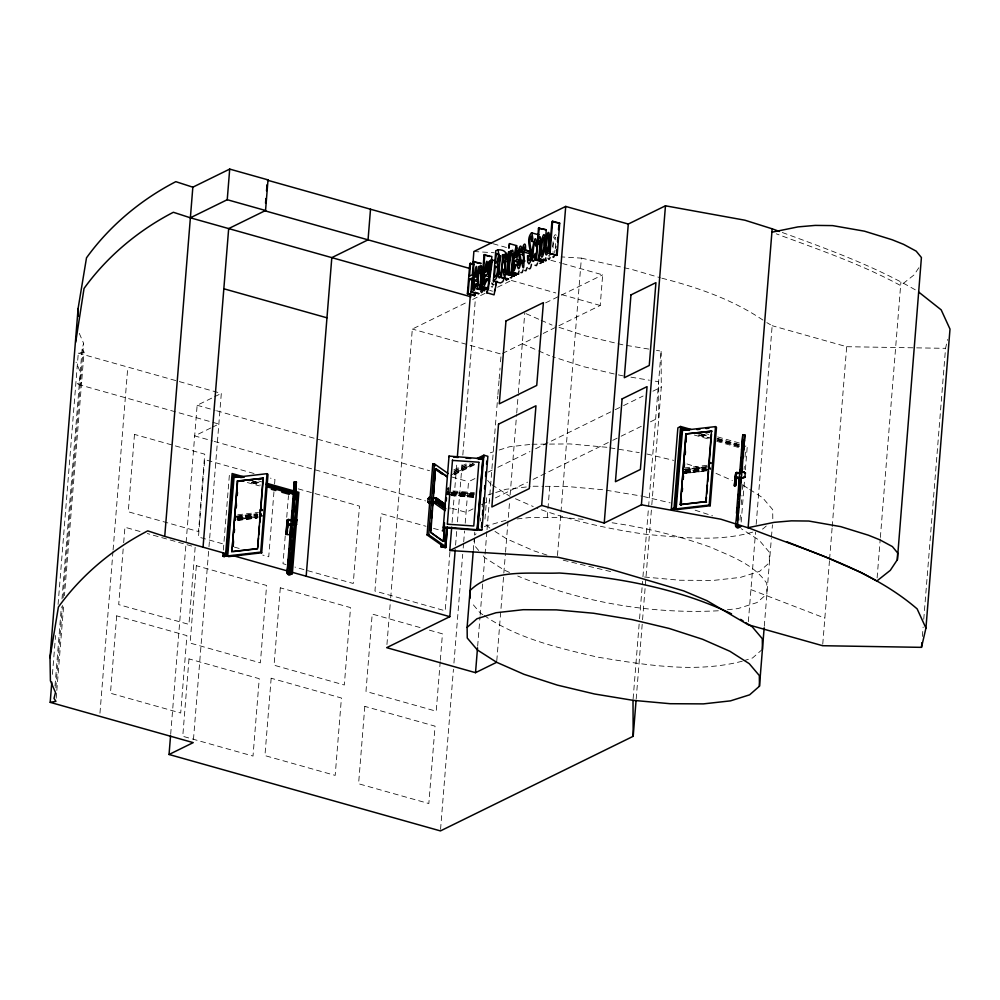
<?xml version="1.0" encoding="UTF-8"?>
<svg xmlns="http://www.w3.org/2000/svg" width="1000" height="1000" viewBox="0 0 1000 1000"><rect width="100%" height="100%" fill="white"/><g stroke="black" fill="none" stroke-linecap="round" stroke-linejoin="round"><path stroke-width="0.75" stroke-dasharray="5 3.75" d="M52.438 674.375L55.575 635.525M58.075 604.438L78.288 353.137L84.038 352.137L64.45 595.675M55 686L61.375 606.737M62 598.962L82.1 349.212L83.6 343.312L78.513 331.587M55.875 687.85L62.5 605.487M63.125 597.712L83.6 343.312M56.2 698.238L56.7 692.025M56.825 690.475L63.825 603.438M99.963 713.188L112.963 551.562M113.088 550L127.8 367.088M123.175 548.9L118.7 604.612L188.95 624.4L195.175 547.013L147.338 533.55M123.675 542.712L124.925 527.238L141.363 531.862M170.675 734.287L197.138 405.275L213.25 397.375M193.463 739.513L208.85 548.362M208.975 546.812L221.312 393.413L78.288 353.137M223.337 550.112L229.387 474.875M273.962 491.775L268.738 556.775L262.75 555.087M274.587 484.038L274.962 479.4L270.475 478.137M285.238 535.85L283 563.713L285.988 564.55M286.737 517.275L288.475 495.613M386.938 644.55L390.562 599.487M390.688 597.925L412.325 329.062L467.225 302.125M442.238 531.525L442.475 528.462M450 508.938L450.025 507.6M440.213 661.688L436.225 711.213L365.975 691.438L372.2 614.05L421.525 627.95M440.337 660.15L442.45 633.837L429 630.05M452.075 522.487L456.962 461.75M449.925 552L445.2 610.8L374.95 591.025L381.175 513.65L426.012 526.275M455.575 545.188L456.7 531.2M457.45 521.875L462.2 462.812M462.825 455.037L475.45 298.075M440.562 829.35L453.438 669.275M453.938 663.062L462.7 554.275M463.2 548.062L463.575 543.4M463.7 541.838L464.575 530.962M465.2 523.2L468.537 481.7L475.525 478.275M473.3 550.5L474.3 538.2M474.775 532.15L474.538 535.112L477.825 532.238M480.412 521.1L480.662 518.025M482.262 506.938L482.512 503.875M484.975 519.062L486.175 504.212M486.287 502.725L486.887 495.3L494.237 492.987M477.65 646.25L480.025 616.725M480.15 615.175L486.9 531.25M487.025 529.7L497.788 396.037M497.912 394.487L499.038 380.5M499.162 378.95L500.037 368.062M500.538 361.85L501.163 354.087L412.325 329.062M496.788 660.763L503.725 574.65M503.837 573.112L505.4 553.688M505.525 552.212L509.65 500.9M510.138 494.8L516.6 414.625M516.712 413.088L518.212 394.588M518.325 393.038L524.763 313.087M552.55 246.663C552.975 244.462 553.312 231.838 556.337 235.25M547.25 517.525L547.837 510.1M547.962 508.612L549.75 486.337M557.463 555.588L581.388 258.137L561.138 256.887M543.175 333.462L600.212 305.462L602.675 274.85L562.7 263.587M633.125 698.787L639.438 620.375M639.562 618.837L642.575 581.325M642.938 576.875L648.462 508.162M648.587 506.625L661.1 351.125L656.488 350.363M636.188 699L642.438 621.3M642.562 619.738L651.688 506.287M651.812 504.738L661.275 387.088L661.1 351.125M739.963 520.125L740.588 512.45M741.2 504.762L741.95 495.538M742.438 489.4L743.062 481.712M744.05 469.425L744.3 466.35M745.037 457.125L745.65 449.45M741.175 522.05L744.513 480.588M745.375 469.837L747.35 445.275L744.625 446.613M748.35 621.663L755.55 532.175M756.175 524.412L772.163 325.712L766.838 322.612M764.287 626.25L771.35 538.462M771.462 536.938L772.45 524.8M822.75 644.175L829.475 560.725M829.6 559.175L832.087 528.15M832.212 526.6L846.688 346.7L772.163 325.712M877.113 577.9L880.238 539.025M880.362 537.463L900.9 282.162M922.375 636.438L923.125 627.1M923.75 619.312L945.55 348.338L947.6 339.462M556.025 248.125L556.225 246.025M555.275 248.588C557.35 226.137 552.188 242.275 553.088 252.35M555.062 250.138L554.562 252.562M493.438 282.075L492.413 284.3L491.7 282.688M493.6 284.387L492.125 287.462L491.163 286.312M550.062 254.762L549.538 256.125M918.787 267.787L914.075 274.9L900.625 285.562C861.125 264.05 818.3 249.438 776.237 233.8M766.25 526L762.975 528.875L760.037 529.8M762.425 649.325L752.588 657.95L743.763 660.738M214.6 396.712L221.312 393.413M210.787 427.987L194.675 435.9L212.675 440.962M212.138 427.325L218.85 424.038L75.825 383.762L81.575 382.75L79.638 379.837L81.137 373.925L76.05 362.2M472.713 299.425L485.125 293.325M497.562 287.225L511.7 280.287M545.638 302.85L602.675 274.85M502.475 353.438L541.775 334.137M453.75 469.963L466.062 463.913M454.363 470.938L469.363 463.575M453.812 471.825L470.175 463.8M453.675 473.1L472.825 463.7M454.425 472.8L473.45 463.462M450.763 475.188L473.95 463.812M454.3 474.075L474.75 464.038M454.113 474.812L475.863 464.15M488.088 472.1L492.275 470.05M497.863 467.3L529.987 451.538M535.575 448.787L613.787 410.4M615.188 409.712L622.175 406.287M623.562 405.6L643.125 396M652.9 391.2L661.275 387.088M473.05 508.888L466.075 512.312L449.575 507.675M481.438 504.775L489.812 500.662M495.4 497.912L527.525 482.15M533.112 479.412L611.325 441.012M612.725 440.337L619.712 436.9M621.1 436.213L642.05 425.938M650.438 421.825L658.812 417.713L658.637 381.737L650.938 380.462M490.3 452.812L493.25 451.875M499.137 450.025L509.438 446.775L530.525 444.412M495.712 492.525L506.012 489.275L530.112 486.575M484.375 526.487L506.512 520.125M752.675 532.125C718.25 542.087 681.513 537.487 646.35 534.375C609.263 529.188 572.587 521.025 537.312 508.35M742.288 661.2C694.975 673.512 644.938 664.85 597.5 657.113C558.387 647.975 517.762 638.575 484.162 615.525M257.838 515.15L237.288 519.538L257.4 517.2M706.312 468.088L685.263 472.125L685.462 469.675L685.763 472.475L708.975 469.787M237.725 514.788L258.488 512.388M236.25 516.188L257.013 513.787M238.1 516.287L257.312 514.05M236.812 516.587L257.95 514.275M236.863 516.75L257.55 514.35M237.488 517.087L257.6 514.75M236.825 517.212L257.512 514.812M236.788 517.675L257.475 515.275M238.225 517.962L257.438 515.725M238.188 518.413L257.4 516.188M237.413 518.713L258.175 516.312M238.15 518.875L257.362 516.65M236.788 519.188L256.9 516.85M237.625 519.2L257.738 516.975M684.712 467.9L706.963 465.325M237.413 519.938L258.188 517.537M237.787 520.2L256.988 517.975M237.975 520.337L257.25 518.025M684.725 469.125L706.975 466.55M706.312 467.137L684.788 469.625L706.438 467.225M685.3 470.15L706.075 467.688M685.263 470.613L705.95 468.212M685.225 471.075L705.913 468.675M685.2 471.525L705.875 469.125M684.4 471.825L706.65 469.25M685.163 471.987L705.837 469.588M684.562 472.325L709.163 469.475L684.688 472.413M685.088 472.912L705.763 470.513M684.412 473.05L706.663 470.475M706.95 470.75L684.788 473.312L685.1 469.387L685.037 473.4L705.688 471.05M532.025 444.25L569.8 443.925L606.925 447.3M517.062 518.95L530.612 517.425L563.875 517.612L583.987 519.438M718.337 610.775C650.238 614.3 580.763 602.05 517.737 576.025M727.375 609.763L737.925 608.587L757.05 602.55L766.888 593.938L766.762 583.3C753.65 563.95 730.475 556.087 710.037 547.013C677.675 535.575 644.237 527.263 610.237 522.513M533.125 486.238L543.713 486.3M545.225 486.312L566.375 486.425L603.513 489.8L641.975 496.138M846.688 346.7L945.55 348.338M473.875 251.513L494.125 252.763M452.975 490.925L474.325 492.638M452.9 491.9L474.25 493.6M452.987 492.15L474.237 493.963M450.163 492.15L474.225 494.113M474.188 494.538L450.838 492.65L473.137 496.388M451.375 493.125L474.162 494.95M451.337 493.55L474.125 495.363M451.312 493.963L474.087 495.775M451.163 494.35L474.062 496.2M449.963 494.588L473.85 496.5M449.963 494.675L474.025 496.613M451.087 495.325L477.025 497.262M451.175 495.575L477 497.688M644.488 577.013L680.062 580.25L713.312 580.425L740.425 577.4L759.562 571.362L769.388 562.737L769.262 552.112L759.188 540.212L741.137 528.65M648.787 349.087L622.625 344.775L585.438 335.9L554.963 326.025M623.237 375.9L615.7 374.325M630.938 377.163L649.4 380.213M610 447.812L639.237 452.625M610.625 571.55L561.462 559.775M581.388 258.137L631.938 269.475L660.375 277.762M614.212 373.975L582.975 366.512L552.5 356.65M646.888 454L673.662 460.387M643.462 496.5L670.25 502.887M493.212 243.775L508.175 247.987M550.85 260.25L561.213 263.175M511.375 280.45L555.788 292.95M561.712 294.625L600.212 305.462M491.425 283.9L494.25 284.688M489.7 290.4L492.525 291.188M705.812 433.575L708.787 434.412M717.688 436.925L739.938 443.188M701.188 433.787L708.637 435.875M717.588 438.4L739.938 444.688M700.638 434.05L708.1 436.15M717.038 438.663L739.4 444.963M701.612 434.5L709.025 436.587M717.925 439.1L740.175 445.363M699.013 434.85L709.438 437.788M716.888 439.888L740.738 446.6M698.962 435.075L709.45 438.038M716.938 440.138L739.412 446.475M698.462 435.125L708.9 438.062M717.837 440.575L740.2 446.875M694.325 435.037L709.312 439.263M716.8 441.362L739.275 447.688M197.138 405.275L215.138 410.35M216.637 410.763L429.55 470.725M452.038 477.05L468.537 481.7M214.175 441.388L425.588 500.913M254.037 473.5L204.7 459.613L198.475 536.987L225.387 544.562M298.2 488.85L359.487 506.112L353.25 583.488L294.962 567.075M433.488 528.375L442.463 530.9M258.825 481.062L261.788 481.9M254.2 481.262L260.163 482.938M252.162 481.112L259.613 483.212M253.125 481.562L260.55 483.65M252.025 482.325L259.475 484.425M251.988 482.562L259.475 484.675M251.475 482.6L260.413 485.112M247.35 482.525L259.337 485.9M234.35 547.087L240.338 548.775M661.862 278.2C698.413 287.587 734.287 300.075 765.512 321.838M686.95 463.938L705.812 470.037M695.138 510.188L712.55 515.825M546.95 555.075L533.888 550.837L506.6 538.837L494.988 531.413M782.3 232.512C828.438 249.387 874.938 266.3 917.513 291.125M750.925 589.612L824.85 618.112M526.125 313.688L539.775 319.688M541.138 320.288L552.05 325.087M522.3 343.7L537.312 350.3M538.675 350.9L549.587 355.7M715.975 473.338L732.35 480.538M515.475 498.75L533.212 506.55M509.55 572.425L504.087 570.025L484.75 557.65L482.725 555.275M743.263 485.337L748.425 488.638M749.712 489.462L762.613 497.713L772.688 509.613L772.812 520.25M491.962 484.787L510.025 496.35M489.837 528.112L485.238 524.087M482.863 614.7L480.288 613.05L471.213 602.337M487.65 480.4L490.675 483.963M478.7 550.513L474.663 545.75L474.575 538.15M82.1 349.212L84.038 352.137M549.025 256.388L548.688 255.463M116.675 615.85L110.45 693.225L180.7 713.012L186.925 635.638L116.675 615.85M134.488 434.4L128.262 511.775L198.512 531.562L204.737 454.188L134.488 434.4M188.988 658.9L182.763 736.275L253.012 756.062L259.25 678.688L188.988 658.9M196.337 565.688L190.113 643.062L260.375 662.85L266.6 585.462L196.337 565.688M271.163 678.238L264.938 755.612L335.188 775.4L341.425 698.012L271.163 678.238M280.3 587.825L274.062 665.212L344.325 684.987L350.55 607.612L280.3 587.825M364.812 706.375L358.587 783.763L428.837 803.538L435.062 726.162L364.812 706.375"/><path stroke-width="1.5" d="M295.038 525.075L295.038 524.812M444.938 504.288L435.812 497.912C432.3 496.275 431.312 502.188 433.875 503.263L436.4 502.537L433.875 503.263M435.812 497.912L435.275 501.863L436.362 502.975M495.662 285.087L495.7 282.013M492.5 261.988L489.675 261.188L489.363 277.55L491.688 260.2L495.275 260.625M522.188 260.2C523.5 269.2 524.425 255.338 522.288 252.613C521.65 246.7 526.263 238.188 525.462 249.975L524.75 250.325C522.725 233.675 525.837 286.425 521.475 260.55L525.013 261M506.163 259.45L506.875 259.1C507.675 247.312 503.05 255.825 503.688 261.737C505.838 264.462 504.913 278.325 503.587 269.325L502.875 269.675C507.25 295.55 504.137 242.8 506.163 259.45L508.988 260.25M518.975 253.8L520.112 248.888L520.688 252.325L521.4 251.975C522.2 240.188 517.575 248.7 518.212 254.613C520.35 257.337 519.425 271.188 518.112 262.2L517.4 262.55C517.7 279.062 523.575 257.638 518.975 253.8L523.212 254.988M531.562 256.7L530.188 254.587L530.325 251.225M876.688 581.138L890.3 570.337L897.375 559.675L897.65 552.975L892.4 546.587L879.825 539.812L868.4 535.212L840.675 526.625L808.787 521.038L791.425 520.85L774.175 522.337L748.138 527.663L772.175 228.812L744.875 220.2L665.462 205.8L628.288 224.05L565.712 206.425L473.875 251.513L472.875 263.962M531.15 256.2L527.587 255.775L527.663 262.05L528.975 263.925C536.075 255.35 526.725 244.788 531.175 236.088L531.938 241.388L534.763 242.188M476.238 283.875C469.012 312.425 477.812 237.938 477.088 279.237L474.263 280.625L474.45 287.175L475.262 287.062L476.238 283.875L479.062 284.662M486.688 278.738C479.462 307.288 488.263 232.8 487.537 274.113L484.712 275.5L484.9 282.038L485.712 281.938L486.688 278.738L489.513 279.538M514.188 261.025L514.575 267.85L516.163 264.275C508.938 292.825 517.737 218.337 517.013 259.637L514.188 261.025L520.938 262.987M528.325 255.4L528.362 259.562L529.237 260.65C533.763 251.962 524.375 241.5 531.438 232.825L539.025 234.85M288.125 519.538L291.25 519.788L291.2 520.5L288.075 520.25C289.163 515.85 285.025 528.55 290.863 524.688L290.1 534.738L286.975 534.487L287.8 523.612L287.725 527.987M292.975 524.325C296.375 528.587 299.062 517.137 293.425 518.925M293.387 519.45L293.45 518.587M736.6 472.5L739.737 472.725L739.675 473.45L736.55 473.2C737.537 468.988 733.637 481.6 739.338 477.638L738.688 486.275M739.737 472.725L736.575 472.788M741.462 477.287C744.762 481.538 747.625 470.087 741.9 471.875M500.737 277.375L508.475 279.037L500.737 277.375L500.9 275.163C496.012 287.8 500.438 252.675 499.938 256.15L500.65 255.8C496.9 281.35 502.175 279.825 502.512 254.887L506.05 255.338M285.738 534.362L287.288 520.15L286.188 534.425M287.525 530.662L287.038 533.787M266.238 483.15L298.875 492.337L292.325 573.713L289.6 575.05L288.275 574.675L291 573.337L297.425 493.438L290.45 573.6L287.025 573.062L288.725 557.762M295.012 492.962L295.212 497.287L296.388 481.938L294.3 481.775L293.65 497.163M288.512 560.612L287.975 567.75L288.463 561.613M293.975 492.875L293.888 487.125M289.55 560.7L290.287 557.888L289.113 573.225L287.475 574.025L288.812 574.4M443.275 527.6L449.025 456.087L482.962 458.8L477.212 530.312L443.275 527.6L443.325 526.962L480.412 529.987M448.975 456.725L449.025 456.087M447.9 493.638L447.85 494.338L448.35 487.912L448.25 489.137M447.337 524.2L473.762 525.988L478.875 462.525M452.475 460.412L478.9 462.2M734.275 485.712L735.763 473.088L734.788 485.887M734.388 485.85L735.763 473.088M735.562 486.025L736.275 476.55M735.875 485.288L736.538 476.562M736.988 513.55L737.45 507.625M741.612 450.062L742.788 434.712L744.875 434.888L743.7 450.225M742.125 450.1L742.45 445.825M737.487 520.775L738.037 513.638M743.5 445.9L744.45 440.238M739.338 477.638L735.487 476.625M51.812 682.15L50.188 702.35L55.95 701.35L54 698.425L55.5 692.513L50.412 680.788L50 657.725L78.1 308.512L86.5 257.838C109.488 225.912 140.925 199.662 175.825 181.663L192.838 187.188L229.7 169.088L268.012 179.875L265.55 210.5L228.675 228.588L203.05 547.188M225.463 553.5L164.737 536.4L192.838 187.188M636.062 700.562L633.188 736.3L440.438 830.913L169.05 754.488L170.55 735.837M75.688 342.2L84.038 288.45C107.025 256.525 138.463 230.287 173.363 212.275L190.362 217.8L227.237 199.713L229.7 169.088M240.787 477.488L233.337 475.387L226.9 555.288L224.175 556.625L222.85 556.25L223.088 553.175M224.175 556.625L224.425 553.55M222.85 556.25L225.575 554.913L232.113 473.537L243.988 476.875M226.975 547.875L226.363 555.55L228.688 556.638L261.7 552.8L268.012 474.375L267.013 473.675L234 477.5L227.7 555.938L224.725 556.362M227.475 541.725L228.088 534.038M228.463 529.438L229.075 521.75M229.45 517.137L229.95 511M230.438 504.85L231.062 497.163M231.55 491.025L232.05 484.875M232.537 478.725L233.337 475.387M263.288 478.2L237.613 481.175L231.925 551.763L237.362 481L263.288 478.2L260.812 508.888M232.925 545.975L233.412 539.837M234.025 532.163L234.275 529.087M235.012 519.888L235.263 516.812M236 507.612L236.375 503M237 495.337L237.237 492.262M233.175 546.15L233.538 541.55M234.275 532.337L234.525 529.263M235.263 520.062L235.512 516.987M236.25 507.788L236.5 504.712M237.237 495.513L237.488 492.438M265.538 203.15L265.912 198.55M266.525 190.9L267.013 184.775M233.438 551.587L257.6 548.787L263.038 478.013M257.725 547.25L258.463 538.038M258.712 534.975L259.45 525.763M259.7 522.7L260.45 513.488M261.7 552.8L260.712 552.1L267.013 473.675M287.288 520.15L286.975 524.062L286.863 520.112M286.975 534.487L287.188 531.875M288.05 523.775L288.012 520.913M287.025 573.062L294.3 481.775M288.975 554.688L289.462 548.55M289.95 543.2L290.45 536.275M290.95 530.138L291.438 524M291.938 517.863L292.55 510.188M293.038 504.837L293.538 497.912M294.037 491.775L294.4 487.163M289.513 561.7L290.125 554.025M290.5 549.425L291.112 541.75M291.488 537.15L292.1 529.475M292.475 524.862L292.975 517.938M293.463 512.587L294.088 504.125M294.45 500.312L295.075 491.85M289.113 573.225L296.388 481.938M306.175 576.225L331.812 257.625L368.05 239.838L370.513 209.225M447.312 527L445.7 547.025L443.288 546.35L427.075 534.938L432.775 464.062L434.425 463.875L448.15 473.525M446.425 527.663L444.938 546.15L428.725 534.738L434.425 463.875M430.525 530.962L431.15 523.175M431.525 518.513L432.15 510.737M432.525 506.062L432.775 502.95M433.525 493.625L434.15 485.838M434.525 481.175L435.15 473.4M444.55 527.337L443.425 541.337L430.812 532.463L435.525 468.725L446.875 476.712M435.675 501.613L436.075 499.15L435.675 501.613L445.838 508.675M436.712 498.55L441.637 502.475M447.362 527.65L445.763 547.612L441 546.85L441.25 543.775M443.425 541.337L444.513 522.725M446.262 500.938L446.512 497.825M445.45 541.237L445.825 536.638M445.513 541.85L445.887 537.25M447.362 523.875L452.512 459.925M475.45 292.262L474.462 295.738L467.388 293.75L469.825 263.463L473.4 263.9M467.388 293.75L468.137 293.387L469.263 279.387L472.088 278L470.962 292L478.775 293.625L470.962 292M470.575 263.1L469.525 276.125L472.35 274.738L473.4 261.712L481.213 263.337L480.462 263.7M918.7 292.062L941.188 309.875L950 329.1L925.938 628.1L921.5 647.35L822.638 645.713L748.1 624.725L706.912 600.675L683.8 590.938L607.875 568.475L557.337 557.137L449.812 550.513L451.7 527.15M457.337 457.075L470.487 293.562M471.7 291.625L474.137 261.35M474.462 295.738L474.7 292.712M764.163 627.788L759.463 686.2L749.625 694.825L730.5 700.863L703.388 703.888L670.125 703.713L633 700.325L594.538 693.988L557.337 685.113L523.962 674.3L496.662 662.3L475.525 672.675L386.688 647.663L449.825 616.675L455.2 549.85M477.088 288.988L478.9 266.488L479.575 266.15L479.375 268.962C484.212 254.638 480.075 290.562 480.375 287.375L479.663 287.725C483.35 260.6 477.975 265.375 477.8 288.637L477.088 288.988L484.862 290.625L477.8 288.637M488.575 288.812L481.512 286.825L484.075 254.875L491.85 256.512L491.362 262.6M481.512 286.825L482.225 286.475L484.787 254.525M492.45 259.825L488.263 289.2L486.863 292.863L488.6 283.1L488.9 261.575L489.675 261.188M490.65 262.95L490.9 259.9M503.925 279.037L502.788 281.688L500.412 283L493.338 281.012L495.775 250.725C498.6 248.837 504.8 249.9 505.887 253.175M495.225 266.488L494.35 277.375C497.575 276.15 499.212 265.225 495.225 266.488L498.05 267.275M496.25 253.625L495.475 263.275C498.425 262.337 500.025 252.288 496.25 253.625L499.087 254.425M496.662 662.3L477.325 649.925L467.25 638.013L467.113 627.388L473.175 552.05M477.013 458.537L483.85 455.188L487.875 456.312L481.95 529.85L481.213 530.212L477.2 529.075L483 456.875L483.812 457.1L479.712 459.113M483.85 455.188L478 529.3L477.262 529.663M501.413 277.05L503.225 254.537M481.463 527.137L481.838 522.525M482.45 514.85L482.825 510.238M483.438 502.562L483.812 497.95M484.55 488.738L484.8 485.662M485.538 476.45L485.913 471.838M486.525 464.15L486.775 461.087M506.625 274.488L508.438 251.988L509.15 251.637L507.337 274.137L506.625 274.488L514.4 276.125L507.337 274.137M475.525 672.675L477.525 647.812M508.475 273.575L510.288 251.075L510.962 250.738L510.763 253.562C515.6 239.225 511.463 275.15 511.763 271.975L511.05 272.325C514.738 245.2 509.363 249.963 509.2 273.225L508.475 273.575L516.263 275.212L509.2 273.225M511.05 272.325L518.112 274.312L519.062 270.988M543.938 258.837L542.987 262.1L535.925 260.113L538.5 228.162L546.275 229.8L545.788 235.888M535.925 260.113L536.638 259.762C536.812 236.5 542.188 231.725 538.488 258.85L546.275 260.487L538.488 258.85M539.212 227.812L538.225 239.975C543.05 225.938 538.888 261.762 539.2 258.5M545.562 260.837L545.8 257.863M549.338 253.525L551.912 221.575L552.625 221.225L559.688 223.212L557.112 255.162L549.338 253.525L557.112 255.162M550.05 253.175L552.625 221.225M556.4 255.512L556.888 249.425M557.5 241.825L557.875 237.262M558.488 229.65L558.85 225.087M449.812 550.513L541.663 505.438L565.712 206.425M541.663 505.438L604.225 523.05L628.288 224.05M604.225 523.05L641.413 504.8L665.462 205.8M689.262 430.425L681.812 428.325L675.387 508.225L672.663 509.562L671.325 509.188L677.875 427.812L680.6 426.475L690.975 429.4M671.325 509.188L674.05 507.85L680.6 426.475M675.45 500.812L676.075 493.125M676.45 488.525L677.062 480.838M677.562 474.688L678.05 468.55M678.55 462.4L679.038 456.25M679.538 450.1L680.025 443.963M680.525 437.812L681.025 431.662M673.2 509.3L676.175 508.875L682.487 430.438L715.5 426.613L716.488 427.312L710.188 505.75L677.175 509.575L674.837 508.5M686.087 434.113L680.4 504.7L685.837 433.938L711.762 431.138L685.837 433.938M680.9 505.05L681.4 498.913M682.013 491.238L682.262 488.175M683 478.963L683.375 474.363M683.988 466.688L684.362 462.088M684.975 454.412L685.35 449.812M685.962 442.137L686.338 437.525M681.15 505.225L681.525 500.625M682.262 491.413L682.513 488.35M683.25 479.137L683.5 476.075M684.237 466.863L684.488 463.787M685.225 454.588L685.475 451.512M706.575 502.075L705.837 501.55L711.513 430.962M706.45 497.125L706.087 501.725L681.912 504.525M706.7 494.05L707.438 484.837M707.688 481.775L708.55 471.037M709.05 464.888L711.513 434.2M710.188 505.75L709.188 505.037L715.5 426.613M742.788 434.712L736.475 513.15L738.562 513.312L744.875 434.888M738.062 499.95L738.562 493.812M738.938 489.212L739.55 481.538M740.163 473.862L740.537 469.263M741.025 463.125L741.525 456.987M742.013 450.85L742.513 444.712M738.487 507.713L738.988 501.575M739.475 495.438L740.1 487.762M740.475 483.162L740.962 477.025M741.462 470.887L742.075 463.212M742.45 458.6L743.062 450.938M743.55 444.8L743.925 440.188M897.375 559.675L921.413 257.525L916.175 251.137L903.6 244.363L892.163 239.762L864.45 231.175L832.562 225.6L815.2 225.4L797.95 226.9L771.9 232.213M921.5 647.35L921.875 642.675M261.825 515.55C262.95 517.725 258.2 513.387 260.738 509.862C262.663 510.213 262.6 509.637 262.113 510.637M710.3 468.488C711.363 471.163 706.162 464.975 709.75 462.4M529.438 253.062L529.562 251.725M516.675 248.487L516.688 245.675L509.462 243.612L508.938 247.95L509.462 243.612M496.8 281.175L494.062 294.85L486.625 292.725M295.5 519.275L295.538 519.012M50 657.725L58.4 607.05C81.388 575.125 112.825 548.875 147.738 530.875L164.737 536.4M743.988 472L744.125 472.075M531.462 264.375C531.175 265.562 530.625 270.15 528.837 268.525M495.025 289.3L494.462 291.225M527.163 267.575L525.925 270.763L524.775 270.525M523.075 269.925L522.112 272.488L520.887 272.625M516.163 246.4L516.525 245.6M541.825 260.9L540.925 263.263L539.8 263.325M537.638 263L536.462 265.562L535.05 265.25M512.362 275.775L511.413 277.887L510.25 277.65M507.638 278.425L506.525 280.387L505.8 279.625M550.125 257.6L549.012 259.538L548.062 258.288M554.625 255.387L553.513 257.325L552.812 256.913M482.675 291.062L481.675 292.6L480.712 291.438M430.475 502.362L430.525 503.175M467.113 627.388L476.95 618.763L496.075 612.725L523.2 609.7L556.45 609.875L593.575 613.25L632.05 619.6L669.237 628.475L702.613 639.288L729.912 651.287L749.25 663.662L759.338 675.575L759.463 686.2M710.45 462.788L711.162 462.8L710.825 463.562M268.012 179.875L267.387 180.188L491.712 243.35M546.275 229.8L538.5 228.162M559.688 223.212L553.325 221.975M531.938 241.388L532.812 238.637L531.962 232.862M493.338 281.012C499.3 278.2 497.9 269.05 497.463 263.688L498.925 255.138L498.038 249.737M478.913 458.888L483 456.875M441 546.85L445.763 547.612M477.2 529.075L481.95 529.85M442.537 546.712L444.938 546.15M444.95 547.388L445.7 547.025M169.05 754.488L193.212 742.625L50.188 702.35M429.363 497.663C427.188 498.638 427.188 504.613 430.613 502.788M241 477.5L244 477.163M241.125 481.175L244.15 480.825M250.188 480.125L253.212 479.775M248.925 480.475L251.95 480.125M257.987 479.425L261.012 479.075M696.988 429.575L699.987 429.225M705.987 428.525L708.988 428.188M697.15 433.237L700.175 432.887M706.213 432.188L709.237 431.838M697.4 433.413L700.425 433.062M706.462 432.362L709.488 432.013M433.075 498.488L435.562 498.2M436.938 498.4L436.337 501.987L436.938 498.4L445.35 504.35M432.788 502.025L435.275 501.737M432.975 502.625L435.462 502.337M231.675 551.587L257.35 548.612M227.7 555.938L260.712 552.1M430.812 532.463L443.013 541.388M680.163 504.525L705.837 501.55M427.075 534.938L428.725 534.738M676.175 508.875L709.188 505.037M735.675 474.175L736.725 474.263M739.325 477.863L736.15 478.1L739.287 478.35M453.6 457.1L458.225 457.475M465.938 458.088L470.575 458.45M478.288 459.075L482.912 459.438M737.2 510.7L735.5 526L738.925 526.538M738.25 510.775L737.588 526.163L735.962 526.975L737.288 527.35M288.1 519.85L291.225 520.1M287.2 521.237L288.25 521.325M287 523.688L290.912 524.025M290.85 524.913L287.675 525.163L290.8 525.413M286.275 533.325L287.325 533.413M288 560.212L290.087 560.375M641.413 504.8L720.812 519.2L748.112 527.825M537.925 243.725L540.75 244.513M525.462 249.975L531.125 251.575M524.75 250.325L531.812 252.312M523.05 251.8L530.112 253.787M527.587 255.775L530.413 256.562M536.638 259.762L543.7 261.75M502.512 254.887L505.337 255.688M521.475 260.55L524.3 261.35M517.013 259.637L519.837 260.438M484.075 254.875L489.725 256.462M504.45 260.925L508.688 262.125M511.763 271.975L518.825 273.962M502.875 269.675L505.7 270.475M473.4 261.712L479.05 263.3M471.238 263.863L474.062 264.662M227.237 199.713L265.55 210.5M264.925 210.8L469.8 268.488M479.087 272.6L481.912 273.4M484.712 275.5L488.95 276.688M486.975 280.363L489.8 281.15M474.263 280.625L478.5 281.825M469.263 279.387L472.088 280.175M482.225 286.475L487.875 288.062M480.375 287.375L487.438 289.363L479.663 287.725M468.137 293.387L475.2 295.375M190.362 217.8L470.962 296.812M223.837 288.775L326.962 317.812M681.263 428.587L687.225 430.275M674.05 507.85L675.387 508.225M266.125 484.613L297.425 493.438M232.787 475.65L237.262 476.912M267.075 485.3L296.875 493.7M266.962 486.775L295.425 494.8M271.325 489.275L275.812 490.538M281.8 492.225L289.3 494.338M232.938 555.6L288.238 571.175M291.225 572.013L449.825 616.675M225.575 554.913L226.9 555.288M291 573.337L292.325 573.713M772.175 228.812L779.412 231.45M748.138 527.663C805.987 550.712 869.05 567.487 917.138 608.888L925.938 628.1M787.175 541.912L825.013 556.75L861.05 572.475L876.862 581M731.513 613.812C677.8 588.35 618.375 577.275 559.412 573.013C530.425 574.225 492.675 568.1 470.087 590.513L470.175 598.112M740.612 619.362L743.2 621.013M745.775 622.663L752.225 626.8L762.3 638.7L762.425 649.325M432.775 464.062L435.262 465.812M435.95 468.675L447.3 476.675M437.225 470.6L442.262 474.15M437 498.925L445.312 504.775M445.275 505.188L436.2 499.525L436.012 501.737L440.5 504.2M436.938 499.75L445.25 505.6M436.9 500.163L445.213 506.012M436.863 500.575L445.175 506.425M436.838 501L445.15 506.85M436.8 501.413L445.112 507.262M445.075 507.675L436.763 501.825L444.963 507.8M436.4 502.537L445.062 508.638M433.913 502.825L445.062 510.662M237.362 481L238.1 481.525M78.1 308.512L78.238 316.2M633 700.325L633.188 736.3M260.338 515.4L261.212 515.062L260.338 515.4M532.238 255.875C531.862 266.812 535.85 259.025 535.7 253.412L535.025 253.738C531.013 270.275 534.288 230.625 535.638 246.062L536.312 245.738C536.25 227.225 531.362 250.738 532.238 255.875M708.812 468.338L709.7 468L708.812 468.338M743.487 477.837L743.487 477.837M541.5 250.05L542.2 254.412L543.913 247.062L543.812 237.4L542.288 241.388L541.5 250.05M546 247.838L546.7 252.2L548.413 244.85L548.312 235.188L546.788 239.175L546 247.838M540.812 249.35C540.65 267.613 545.525 248.95 544.963 242.438C545.125 224.137 540.262 242.812 540.812 249.35M545.312 247.138C545.15 265.4 550.025 246.737 549.462 240.225C549.625 221.925 544.763 240.6 545.312 247.138M476.763 273.575L476.625 276.425L474.538 277.45L476.138 270.475L476.763 273.575M487.225 268.45L487.075 271.3L484.988 272.325L486.587 265.35L487.225 268.45M516.7 253.988L516.55 256.837L514.462 257.863L516.062 250.875L516.7 253.988M429.15 497.4L429.475 498.125L429.175 497.312M505.962 320.988L499.3 403.812L536.737 385.438L543.4 302.613L505.962 320.988M498.525 424.15L491.863 506.987L529.288 488.612L535.962 405.788L498.525 424.15M622.1 398.888L615.438 481.712L640.387 469.462L647.05 386.637L622.1 398.888M630.962 294.9L624.3 377.725L649.262 365.475L655.925 282.65L630.962 294.9M428.738 502.825L429.012 503.45L428.738 502.825M260.837 509.375L261.725 509.412L260.837 509.375M709.312 462.312C708.35 464.613 710.775 461.6 709.312 462.312M447.4 494.188L448.3 494.487L447.4 494.188M447.45 493.537L448.35 493.837L447.45 493.537M260.2 509.975L261.212 510.15L260.2 509.975M427.738 502.15L428.675 502.2L427.738 502.15M295.975 520.112L297 520.175L295.975 520.112M744.45 473.062L745.475 473.113L744.45 473.062M295.65 523.962L296.675 524.175L295.65 523.962M744.137 476.9L745.15 477.113L744.137 476.9M428.025 498.55L428.938 498.725L428.025 498.55M259.862 513.962L260.9 514.038L259.862 513.962M708.35 466.9L709.375 466.975L708.35 466.9M447.537 492.413L448.462 492.525L447.537 492.413M739.475 526.275L736.75 527.612L738.088 527.987L740.812 526.65L739.475 526.275"/></g></svg>
